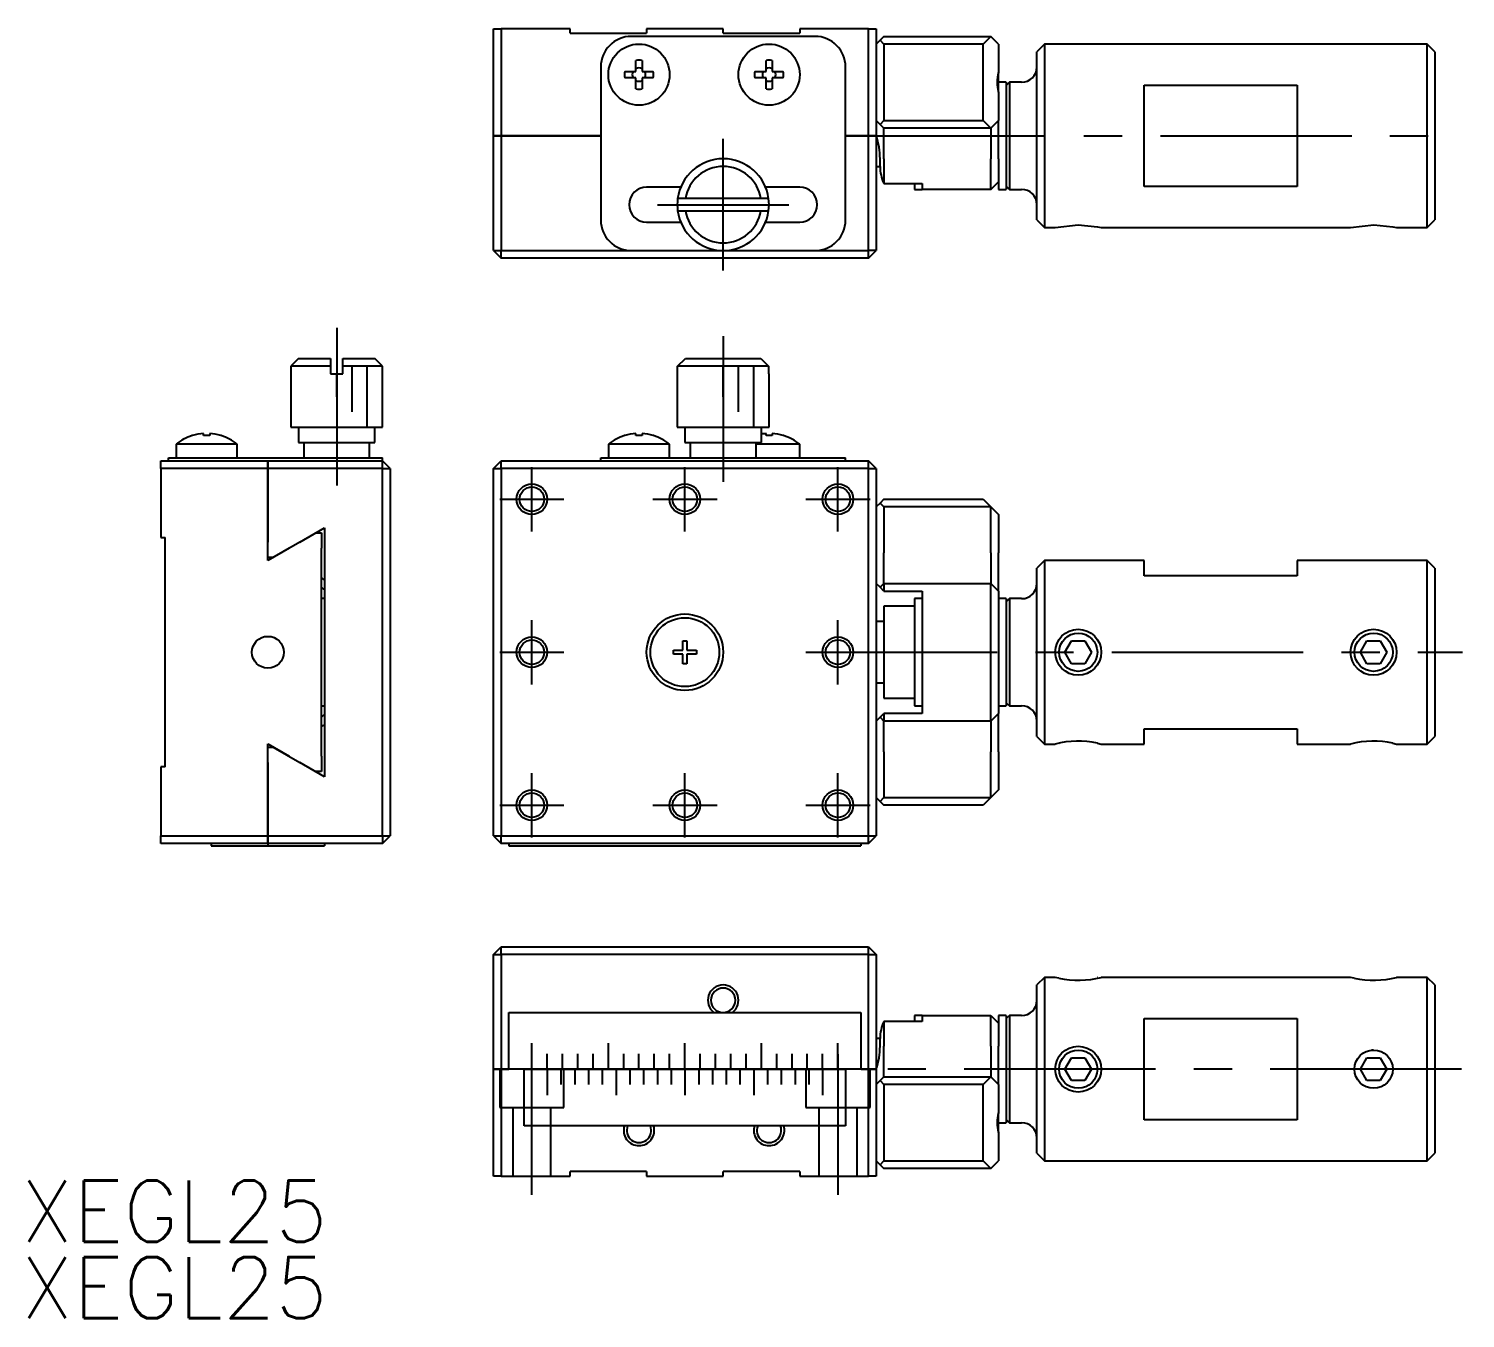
# Model space of a CAD drawing. Extents: x 19 to 201, y 13 to 98.
# Drawn here: x 18.9 to 112.7, y 13.2 to 97.5 of the extents above; entities that cross this region are included whole.
import ezdxf

# ---------------------------------------------------------------- set-up
doc = ezdxf.new("R2010")
doc.units = 0
doc.header["$LTSCALE"] = 10
doc.linetypes.add('CENTER', pattern=[2, 1.25, -0.25, 0.25, -0.25])
doc.linetypes.add('DASHED', pattern=[3.5, 2, -1.5])
doc.layers.get('0').update_dxf_attribs({"linetype": 'CONTINUOUS'})
doc.layers.add('CENTER', color=1, linetype='CENTER')
doc.styles.get("Standard").update_dxf_attribs({"font": 'txt.shx', "bigfont": '@extfont2.shx'})

msp = doc.modelspace()

# ---------------------------------------------------------------- linework, layer by layer
at = {"color": 7, "linetype": 'CONTINUOUS'}
for p, q in [((49.250013, 90.5), (49.250013, 97.5)), ((49.250013, 97.5), (49.750012, 97.5)), ((49.750012, 97.5), (49.750013, 90.5)), ((54.250012, 97.5), (49.750012, 97.5)), ((54.250012, 97.2), (54.250012, 97.5)), ((54.250012, 97.2), (59.250013, 97.2)), ((70.250013, 97), (58.250012, 97)), ((59.250013, 97.5), (59.250013, 97.2)), ((64.250012, 97.5), (59.250013, 97.5)), ((64.250012, 97.2), (64.250012, 97.5)), ((64.250012, 97.2), (69.250012, 97.2)), ((69.250012, 97.5), (69.250012, 97.2)), ((73.750013, 97.5), (69.250012, 97.5)), ((73.750012, 90.5), (73.750013, 97.5)), ((73.750013, 97.5), (74.250012, 97.5)), ((74.250012, 97.5), (74.250012, 90.5)), ((74.500013, 96.75), (74.250012, 96.5)), ((74.750013, 97), (74.500013, 96.75)), ((74.750013, 96.5), (74.500013, 96.75)), ((74.750013, 97), (81.750013, 97)), ((81.750013, 97), (81.250012, 96.5)), ((82.250012, 96.5), (81.750013, 97)), ((81.250012, 96.5), (74.750013, 96.5)), ((74.750013, 96.5), (74.750013, 91.5)), ((81.250012, 91.5), (81.250012, 96.5)), ((82.250012, 96.5), (82.250012, 94.640312)), ((85.250012, 96.5), (84.750012, 96)), ((84.750012, 85), (84.750012, 96)), ((85.250012, 96.5), (85.250012, 84.5)), ((110.250013, 96.5), (85.250012, 96.5)), ((110.250013, 90.5), (110.250013, 96.5)), ((110.750013, 96), (110.250013, 96.5)), ((110.750013, 96), (110.750013, 90.5)), ((56.250012, 95), (56.250012, 85)), ((58.550013, 94.7), (58.550013, 95.428709)), ((58.950013, 95.428709), (58.950013, 94.7)), ((67.050013, 94.7), (67.050013, 95.428709)), ((67.450013, 95.428709), (67.450013, 94.7)), ((72.250013, 85), (72.250013, 95)), ((57.821304, 94.7), (58.550013, 94.7)), ((58.550013, 94.3), (57.821304, 94.3)), ((58.550013, 93.571291), (58.550013, 94.3)), ((58.950013, 94.7), (59.678721, 94.7)), ((58.950013, 94.3), (58.950013, 93.571291)), ((59.678721, 94.3), (58.950013, 94.3)), ((66.321304, 94.7), (67.050013, 94.7)), ((67.050013, 94.3), (66.321304, 94.3)), ((67.050013, 93.571291), (67.050013, 94.3)), ((67.450013, 94.7), (68.178721, 94.7)), ((67.450013, 94.3), (67.450013, 93.571291)), ((68.178721, 94.3), (67.450013, 94.3)), ((82.250012, 94), (82.250012, 94.640312)), ((82.250012, 93.359688), (82.250012, 94)), ((82.750012, 94), (82.250012, 94)), ((82.750012, 94), (82.750012, 87)), ((82.950013, 94), (82.750012, 93.8)), ((82.950013, 94), (82.950013, 87)), ((83.750012, 94), (82.950013, 94)), ((82.250012, 93.359688), (82.250012, 91.5)), ((91.750013, 93.816625), (101.750013, 93.816625)), ((91.750013, 87.183375), (91.750013, 93.816625)), ((101.750013, 93.816625), (101.750013, 87.183375)), ((74.500013, 91.25), (74.250012, 91.5)), ((74.750013, 91.5), (74.500013, 91.25)), ((74.750013, 91), (74.500013, 91.25)), ((74.750013, 91.5), (81.250012, 91.5)), ((81.250012, 91.5), (81.750012, 91)), ((81.750012, 91), (82.250012, 91.5)), ((82.250012, 89), (82.250012, 91.5)), ((49.250012, 83), (49.250012, 90.5)), ((49.250012, 90.5), (49.750012, 90.5)), ((49.750013, 90.5), (49.250013, 90.5)), ((49.750012, 90.5), (49.750012, 83)), ((56.250012, 90.5), (49.750012, 90.5)), ((49.750013, 90.5), (56.250012, 90.5)), ((72.250013, 90.5), (73.750012, 90.5)), ((73.750012, 90.5), (72.250013, 90.5)), ((74.250012, 90.5), (73.750012, 90.5)), ((73.750012, 83), (73.750012, 90.5)), ((73.750012, 90.5), (74.250012, 90.5)), ((74.250012, 90.5), (74.250012, 83)), ((81.750012, 91), (74.750013, 91)), ((74.750013, 89), (74.750013, 91)), ((81.750012, 91), (81.750012, 89)), ((110.250013, 84.5), (110.250013, 90.5)), ((110.750013, 90.5), (110.750013, 85)), ((74.250012, 88.5), (74.500013, 88.5)), ((74.500013, 88.5), (74.500013, 89)), ((74.750012, 89), (74.750012, 88.5)), ((74.750013, 88.5), (74.750013, 87.381966)), ((81.750012, 88.5), (81.750012, 89)), ((81.750012, 87), (81.750012, 88.5)), ((82.250012, 89), (82.250012, 88.5)), ((82.250012, 88.5), (82.250012, 87.5)), ((74.750013, 87.381966), (77.250013, 87.381966)), ((76.750013, 87.381966), (76.750013, 87)), ((77.250013, 87.381966), (77.250013, 87)), ((81.750012, 87), (82.250012, 87.5)), ((82.250012, 87.5), (82.250012, 87)), ((61.479178, 87.15), (59.250013, 87.15)), ((61.78222, 86.40001), (61.276799, 86.40001)), ((66.717805, 86.40001), (61.78222, 86.40001)), ((67.223226, 86.40001), (66.717805, 86.40001)), ((69.250013, 87.15), (67.020847, 87.15)), ((76.750013, 87), (77.250013, 87)), ((81.750012, 87), (77.250013, 87)), ((82.250012, 87), (82.750012, 87)), ((82.750012, 87.2), (82.950013, 87)), ((82.950013, 87), (83.750012, 87)), ((101.750013, 87.183375), (91.750013, 87.183375)), ((61.276799, 85.60001), (61.78222, 85.60001)), ((61.78222, 85.60001), (66.717805, 85.60001)), ((66.717805, 85.60001), (67.223226, 85.60001)), ((59.250013, 84.85), (61.479186, 84.85)), ((67.020839, 84.85), (69.250013, 84.85)), ((84.750012, 85), (85.250012, 84.5)), ((85.250012, 84.5), (85.950018, 84.5)), ((85.950018, 84.5), (87.454637, 84.690519)), ((85.950018, 84.5), (85.950231, 84.5)), ((85.950231, 84.5), (85.950479, 84.5)), ((87.454637, 84.690522), (88.711781, 84.55508)), ((88.711781, 84.55508), (88.950007, 84.5)), ((88.950007, 84.5), (105.250018, 84.5)), ((105.250018, 84.5), (106.764186, 84.690506)), ((105.250018, 84.5), (105.250312, 84.5)), ((105.250312, 84.5), (105.25093, 84.5)), ((106.764186, 84.690506), (108.011462, 84.555148)), ((108.011462, 84.555148), (108.250007, 84.5)), ((108.250007, 84.5), (110.250013, 84.5)), ((110.250013, 84.5), (110.750013, 85)), ((49.250012, 83), (49.750012, 83)), ((49.250012, 83), (49.750012, 82.5)), ((49.750012, 83), (70.250013, 83)), ((49.750012, 82.5), (49.750012, 83)), ((70.250013, 83), (73.750012, 83)), ((74.250012, 83), (73.750012, 83)), ((73.750012, 82.5), (73.750012, 83)), ((73.750012, 82.5), (74.250012, 83)), ((73.750012, 82.5), (49.750012, 82.5)), ((36.49999, 75.95), (35.99999, 75.45)), ((38.59999, 75.45), (35.99999, 75.45)), ((35.99999, 75.45), (35.99999, 71.45)), ((36.49999, 75.95), (38.59999, 75.95)), ((38.59999, 75.95), (38.59999, 75.45)), ((38.59999, 75.45), (38.59999, 74.95)), ((39.39999, 75.95), (41.49999, 75.95)), ((39.39999, 75.45), (39.39999, 75.95)), ((41.99999, 75.45), (39.39999, 75.45)), ((39.39999, 74.95), (39.39999, 75.45)), ((41.99999, 75.45), (41.49999, 75.95)), ((41.99999, 71.45), (41.99999, 75.45)), ((61.276799, 75.45), (61.78222, 75.95)), ((67.223226, 75.45), (61.276799, 75.45)), ((61.276799, 74.95), (61.276799, 75.45)), ((61.78222, 75.95), (66.717805, 75.95)), ((66.717805, 75.95), (67.223226, 75.45)), ((67.223226, 75.45), (67.223226, 74.95)), ((38.59999, 74.95), (39.39999, 74.95)), ((61.250013, 74.95), (61.276799, 74.95)), ((61.250013, 74.95), (61.250013, 71.45)), ((67.223226, 74.95), (67.250013, 74.95)), ((67.250012, 71.45), (67.250012, 74.95)), ((35.99999, 71.45), (41.99999, 71.45)), ((36.49999, 71.45), (36.49999, 70.45)), ((41.49999, 70.45), (41.49999, 71.45)), ((61.250013, 71.45), (67.250012, 71.45)), ((61.750012, 71.45), (61.750012, 70.45)), ((66.750012, 70.45), (66.750012, 71.45)), ((29.571291, 70.905732), (29.55, 70.905732)), ((30.3, 70.905732), (30.3, 71.037475)), ((30.7, 70.905732), (30.3, 70.905732)), ((30.7, 71.037475), (30.7, 70.905732)), ((31.45, 70.905732), (31.428709, 70.905732)), ((36.49999, 70.45), (41.49999, 70.45)), ((36.84999, 70.45), (36.84999, 69.45)), ((41.14999, 69.45), (41.14999, 70.45)), ((57.821304, 70.905732), (57.800013, 70.905732)), ((58.550013, 70.905732), (58.550013, 71.037475)), ((58.950013, 70.905732), (58.550013, 70.905732)), ((58.950013, 71.037475), (58.950013, 70.905732)), ((59.700013, 70.905732), (59.678721, 70.905732)), ((61.750012, 70.45), (66.750012, 70.45)), ((62.100013, 70.45), (62.100013, 69.45)), ((66.400012, 69.45), (66.400012, 70.45)), ((67.050013, 70.905732), (67.050013, 71.037475)), ((67.450013, 70.905732), (67.050013, 70.905732)), ((67.450013, 71.037475), (67.450013, 70.905732)), ((68.200013, 70.905732), (68.178721, 70.905732)), ((32.5, 70.347999), (28.5, 70.347999)), ((28.5, 70.347999), (28.5, 69.45)), ((32.5, 69.45), (32.5, 70.347999)), ((56.750012, 70.347999), (56.750012, 69.45)), ((60.750013, 70.347999), (56.750013, 70.347999)), ((60.750013, 69.45), (60.750013, 70.347999)), ((69.250013, 70.347999), (66.400013, 70.347999)), ((69.250013, 69.45), (69.250013, 70.347999)), ((27.5, 69.25), (34.5, 69.25)), ((27.5, 68.75), (27.5, 69.25)), ((27.5, 68.75), (27.5, 64.25)), ((34.5, 68.75), (27.5, 68.75)), ((28, 69.25), (28, 69.45)), ((28, 69.45), (30, 69.45)), ((30, 69.45), (40, 69.45)), ((34.5, 69.25), (34.5, 68.75)), ((34.5, 69.25), (42, 69.25)), ((34.5, 68.75), (34.5, 69.25)), ((34.5, 63.95), (34.5, 68.75)), ((34.5, 68.75), (34.5, 63.95)), ((42, 68.75), (34.5, 68.75)), ((40, 69.45), (42, 69.45)), ((42, 69.25), (42, 69.45)), ((42, 68.75), (42, 69.25)), ((42.5, 68.75), (42, 69.25)), ((42, 44.75), (42, 68.75)), ((42, 68.75), (42.5, 68.75)), ((42.5, 68.75), (42.5, 44.75)), ((49.250012, 68.75), (49.750012, 69.25)), ((49.250012, 44.75), (49.250012, 68.75)), ((49.250012, 68.75), (49.750012, 68.75)), ((49.750012, 68.75), (49.750012, 69.25)), ((49.750012, 69.25), (58.250012, 69.25)), ((49.750012, 68.75), (49.750012, 44.75)), ((73.750012, 68.75), (49.750012, 68.75)), ((56.250012, 69.25), (56.250012, 69.45)), ((56.250012, 69.45), (58.250012, 69.45)), ((58.250012, 69.45), (70.250013, 69.45)), ((58.250012, 69.25), (70.250013, 69.25)), ((58.250012, 69.25), (70.250013, 69.25)), ((70.250013, 69.45), (72.250013, 69.45)), ((70.250013, 69.25), (73.750012, 69.25)), ((72.250013, 69.25), (72.250013, 69.45)), ((73.750012, 68.75), (73.750012, 69.25)), ((74.250012, 68.75), (73.750012, 69.25)), ((73.750012, 44.75), (73.750012, 68.75)), ((73.750012, 68.75), (74.250012, 68.75)), ((74.250012, 68.75), (74.250012, 44.75)), ((74.750013, 66.75), (74.500013, 66.5)), ((74.750013, 66.75), (81.250012, 66.75)), ((81.250012, 66.75), (81.750012, 66.25)), ((74.500013, 66.5), (74.250012, 66.25)), ((74.750013, 66.25), (74.500013, 66.5)), ((81.750012, 66.25), (74.750013, 66.25)), ((74.750013, 66.25), (74.750013, 63.25)), ((81.750012, 63.25), (81.750012, 66.25)), ((81.750012, 66.25), (82.250012, 65.75)), ((82.250012, 65.75), (82.250012, 63.25)), ((36.582051, 63.95), (38.2, 64.884123)), ((38.2, 64.884123), (38.2, 48.615877)), ((27.5, 64.25), (27.8, 64.25)), ((27.8, 49.25), (27.8, 64.25)), ((34.5, 62.748667), (34.5, 63.95)), ((36.582051, 63.95), (34.85, 62.95)), ((37.621281, 64.55), (38, 64.55)), ((38, 64.55), (38, 63.55)), ((35.887949, 63.55), (34.5, 62.748667)), ((34.848719, 62.95), (34.5, 62.95)), ((38, 49.95), (38, 63.55)), ((74.750013, 61.25), (74.750013, 63.25)), ((81.750012, 63.25), (81.750012, 61.25)), ((82.250012, 60.75), (82.250012, 63.25)), ((85.250012, 62.75), (84.750012, 62.25)), ((84.750012, 51.25), (84.750012, 62.25)), ((85.250012, 62.75), (85.250012, 50.75)), ((91.750013, 62.75), (85.250012, 62.75)), ((91.750013, 61.75), (91.750013, 62.75)), ((101.750013, 62.75), (101.750013, 61.75)), ((110.250013, 62.75), (101.750013, 62.75)), ((110.250013, 50.75), (110.250013, 62.75)), ((110.750013, 62.25), (110.250013, 62.75)), ((110.750013, 62.25), (110.750013, 51.25)), ((74.500012, 61), (74.250012, 61.25)), ((74.750013, 61.25), (74.500013, 61)), ((74.750013, 61.25), (74.750013, 60.75)), ((74.750013, 61.25), (81.750012, 61.25)), ((81.750012, 59.75), (81.750012, 61.25)), ((81.750012, 61.25), (82.250012, 60.75)), ((101.750013, 61.75), (91.750013, 61.75)), ((38.2, 60.25), (38, 60.25)), ((74.750013, 60.75), (74.500013, 61)), ((74.750013, 60.75), (77.250013, 60.75)), ((76.750013, 60.25), (76.750013, 53.25)), ((77.250013, 60.25), (76.750013, 60.25)), ((77.250013, 60.75), (77.250013, 59.75)), ((82.250012, 60.75), (82.250012, 59.75)), ((82.750012, 60.25), (82.250012, 60.25)), ((82.750012, 60.25), (82.750012, 53.25)), ((82.950013, 60.25), (82.750012, 60.05)), ((82.950013, 60.25), (82.950013, 53.25)), ((83.750012, 60.25), (82.950013, 60.25)), ((74.750013, 59.75), (74.750013, 53.75)), ((76.750013, 59.75), (74.750013, 59.75)), ((77.250013, 59.75), (77.250013, 56.75)), ((81.750012, 53.75), (81.750012, 59.75)), ((82.250012, 59.75), (82.250012, 58.552776)), ((74.750013, 58.75), (74.250012, 58.75)), ((82.250012, 58.552776), (82.250012, 54.947224)), ((61.625012, 57.5), (61.875012, 57.5)), ((61.625012, 56.875), (61.625012, 57.5)), ((61.875012, 57.5), (61.875012, 56.875)), ((86.583987, 56.75), (87.017, 57.5)), ((87.017, 57.5), (87.883025, 57.5)), ((87.883025, 57.5), (88.316038, 56.75)), ((105.883987, 56.75), (106.317, 57.5)), ((106.317, 57.5), (107.183025, 57.5)), ((107.183025, 57.5), (107.616038, 56.75)), ((61.000012, 56.625), (61.000012, 56.875)), ((61.000012, 56.875), (61.625012, 56.875)), ((61.625012, 56.625), (61.000012, 56.625)), ((61.625012, 56), (61.625012, 56.625)), ((61.875012, 56.875), (62.500012, 56.875)), ((62.500012, 56.625), (61.875012, 56.625)), ((61.875012, 56.625), (61.875012, 56)), ((62.500012, 56.875), (62.500012, 56.625)), ((77.250013, 56.75), (77.250013, 53.75)), ((87.017, 56), (86.583987, 56.75)), ((88.316038, 56.75), (87.883025, 56)), ((106.317, 56), (105.883987, 56.75)), ((107.616038, 56.75), (107.183025, 56)), ((61.875012, 56), (61.625012, 56)), ((87.883025, 56), (87.017, 56)), ((107.183025, 56), (106.317, 56)), ((74.250012, 54.75), (74.750013, 54.75)), ((82.250012, 54.947224), (82.250012, 53.75)), ((74.750013, 53.75), (76.750013, 53.75)), ((77.250013, 53.75), (77.250013, 52.75)), ((81.750012, 52.25), (81.750012, 53.75)), ((82.250012, 53.75), (82.250012, 52.75)), ((38, 53.25), (38.2, 53.25)), ((74.500013, 52.5), (74.750013, 52.75)), ((74.750013, 52.75), (74.750013, 52.25)), ((77.250013, 52.75), (74.750013, 52.75)), ((76.750013, 53.25), (77.250013, 53.25)), ((81.750012, 52.25), (82.250012, 52.75)), ((82.250012, 53.25), (82.750012, 53.25)), ((82.250012, 50.25), (82.250012, 52.75)), ((82.750012, 53.45), (82.950013, 53.25)), ((82.950013, 53.25), (83.750012, 53.25)), ((74.250012, 52.25), (74.500012, 52.5)), ((74.500013, 52.5), (74.750013, 52.25)), ((81.750012, 52.25), (74.750013, 52.25)), ((74.750013, 50.25), (74.750013, 52.25)), ((81.750012, 52.25), (81.750012, 50.25)), ((91.750013, 50.75), (91.750013, 51.75)), ((91.750013, 51.75), (101.750013, 51.75)), ((101.750013, 51.75), (101.750013, 50.75)), ((34.5, 49.55), (34.5, 50.751333)), ((34.5, 50.751333), (35.887949, 49.95)), ((84.750012, 51.25), (85.250012, 50.75)), ((85.250012, 50.75), (85.950018, 50.75)), ((85.950018, 50.75), (85.950231, 50.75)), ((85.950231, 50.75), (85.950479, 50.75)), ((86.200013, 50.75), (86.201292, 50.750266)), ((88.711399, 50.805161), (88.950007, 50.75)), ((88.950007, 50.75), (91.750013, 50.75)), ((101.750013, 50.75), (105.250018, 50.75)), ((105.250018, 50.75), (105.250312, 50.75)), ((105.250312, 50.75), (105.25093, 50.75)), ((108.011101, 50.805224), (108.250007, 50.75)), ((108.250007, 50.75), (110.250013, 50.75)), ((110.250013, 50.75), (110.750013, 51.25)), ((34.5, 50.55), (34.848719, 50.55)), ((34.85, 50.55), (36.582051, 49.55)), ((38, 49.95), (38, 48.95)), ((74.750013, 50.25), (74.750013, 47.25)), ((81.750013, 47.25), (81.750012, 50.25)), ((82.250012, 50.25), (82.250012, 47.75)), ((27.5, 49.25), (27.5, 44.75)), ((27.8, 49.25), (27.5, 49.25)), ((34.5, 44.75), (34.5, 49.55)), ((34.5, 49.55), (34.5, 44.75)), ((38.2, 48.615877), (36.582051, 49.55)), ((38, 48.95), (37.621281, 48.95)), ((74.250012, 47.25), (74.500013, 47)), ((74.500013, 47), (74.750013, 47.25)), ((74.500013, 47), (74.750013, 46.75)), ((74.750013, 47.25), (81.750013, 47.25)), ((81.750013, 47.25), (81.250012, 46.75)), ((82.250012, 47.75), (81.750013, 47.25)), ((81.250012, 46.75), (74.750013, 46.75)), ((27.5, 44.75), (34.5, 44.75)), ((27.5, 44.25), (27.5, 44.75)), ((34.5, 44.25), (27.5, 44.25)), ((30.8, 44.25), (30.8, 44.1)), ((34.5, 44.75), (34.5, 44.25)), ((34.5, 44.75), (42, 44.75)), ((34.5, 44.25), (34.5, 44.75)), ((34.5, 44.25), (34.5, 44.1)), ((42, 44.25), (34.5, 44.25)), ((38.2, 44.25), (38.2, 44.1)), ((42, 44.75), (42, 44.25)), ((42, 44.75), (42.5, 44.75)), ((42, 44.25), (42.5, 44.75)), ((49.250012, 44.75), (49.750012, 44.75)), ((49.250012, 44.75), (49.750012, 44.25)), ((49.750012, 44.75), (73.750012, 44.75)), ((49.750012, 44.25), (49.750012, 44.75)), ((73.750012, 44.25), (49.750012, 44.25)), ((50.250012, 44.25), (50.250012, 44.1)), ((73.250012, 44.25), (73.250012, 44.1)), ((73.750012, 44.75), (74.250012, 44.75)), ((73.750012, 44.25), (73.750012, 44.75)), ((73.750012, 44.25), (74.250012, 44.75)), ((30.8, 44.1), (34.5, 44.1)), ((34.5, 44.1), (38.2, 44.1)), ((50.250012, 44.1), (73.250012, 44.1)), ((49.250012, 37), (49.750012, 37.5)), ((49.250012, 29.5), (49.250012, 37)), ((49.250012, 37), (49.750012, 37)), ((49.750012, 37), (49.750012, 37.5)), ((49.750012, 37.5), (73.750012, 37.5)), ((49.750012, 37), (49.750012, 29.5)), ((73.750012, 37), (49.750012, 37)), ((73.750012, 37.5), (74.250012, 37)), ((73.750012, 37), (73.750012, 37.5)), ((73.750012, 29.5), (73.750012, 37)), ((73.750012, 37), (74.250012, 37)), ((74.250012, 37), (74.250012, 29.5)), ((85.250012, 35.5), (84.750012, 35)), ((84.750012, 29.5), (84.750012, 35)), ((85.250012, 35.5), (85.250012, 29.5)), ((85.950231, 35.5), (85.250012, 35.5)), ((86.180692, 35.446528), (85.950018, 35.5)), ((85.950479, 35.5), (85.950231, 35.5)), ((88.700013, 35.5), (88.69567, 35.499097)), ((105.250312, 35.5), (88.950007, 35.5)), ((105.488216, 35.444926), (105.250018, 35.5)), ((105.25093, 35.5), (105.250312, 35.5)), ((110.250013, 35.5), (108.250007, 35.5)), ((110.250013, 23.5), (110.250013, 35.5)), ((110.750013, 35), (110.250013, 35.5)), ((110.750013, 35), (110.750013, 24)), ((50.250012, 29.5), (50.250012, 33.2)), ((50.250012, 33.2), (73.250012, 33.2)), ((73.250012, 33.2), (73.250012, 29.5)), ((76.750013, 33), (76.750013, 32.618034)), ((77.250013, 33), (76.750013, 33)), ((77.250013, 33), (77.250013, 32.618034)), ((77.250013, 33), (81.750012, 33)), ((81.750012, 31.5), (81.750012, 33)), ((81.750012, 33), (82.250012, 32.5)), ((82.250012, 33), (82.250012, 32.5)), ((82.750012, 33), (82.250012, 33)), ((82.750012, 33), (82.750012, 26)), ((82.950013, 33), (82.750012, 32.8)), ((82.950013, 33), (82.950013, 29.5)), ((83.750012, 33), (82.950013, 33)), ((74.750013, 32.618034), (74.750013, 31.5)), ((77.250013, 32.618034), (74.750013, 32.618034)), ((82.250012, 32.5), (82.250012, 31.5)), ((91.750013, 32.816625), (101.750013, 32.816625)), ((91.750013, 26.183375), (91.750013, 32.816625)), ((101.750013, 32.816625), (101.750013, 26.183375)), ((74.450002, 31.5), (74.250012, 31.5)), ((74.500013, 31.5), (74.450002, 31.5)), ((74.500013, 31), (74.500013, 31.5)), ((74.750013, 31.5), (74.750013, 31)), ((74.750013, 29), (74.750013, 31)), ((81.750012, 31), (81.750012, 31.5)), ((81.750012, 31), (81.750012, 29)), ((82.250012, 31.5), (82.250012, 31)), ((82.250012, 28.5), (82.250012, 31)), ((86.583987, 29.5), (87.017, 30.25)), ((87.017, 30.25), (87.883025, 30.25)), ((87.883025, 30.25), (88.316038, 29.5)), ((105.883987, 29.5), (106.317, 30.25)), ((106.317, 30.25), (107.183025, 30.25)), ((107.183025, 30.25), (107.616038, 29.5)), ((49.250013, 22.5), (49.250012, 29.5)), ((49.250012, 29.5), (49.750013, 29.5)), ((49.750012, 29.5), (49.250012, 29.5)), ((49.750013, 29.5), (49.750012, 22.5)), ((49.750012, 29.5), (50.240012, 29.5)), ((50.240012, 29.5), (49.750013, 29.5)), ((51.240012, 29.5), (50.250012, 29.5)), ((51.250013, 29.5), (51.240012, 29.5)), ((51.250012, 25.8), (51.250012, 29.5)), ((51.250013, 29.5), (51.740012, 29.5)), ((51.740012, 29.5), (51.250013, 29.5)), ((51.740012, 29.5), (51.750013, 29.5)), ((51.750012, 29.5), (51.740012, 29.5)), ((51.760013, 29.5), (51.750012, 29.5)), ((51.750013, 29.5), (51.760013, 29.5)), ((51.760013, 29.5), (52.740013, 29.5)), ((52.740013, 29.5), (51.760013, 29.5)), ((52.740013, 29.5), (52.750013, 29.5)), ((52.750012, 29.5), (52.740013, 29.5)), ((52.760013, 29.5), (52.750012, 29.5)), ((52.750013, 29.5), (52.760013, 29.5)), ((52.760013, 29.5), (53.640013, 29.5)), ((53.640013, 29.5), (52.760013, 29.5)), ((53.650013, 29.5), (53.640013, 29.5)), ((53.640013, 29.5), (53.650013, 29.5)), ((53.650013, 29.5), (53.660013, 29.5)), ((53.660013, 29.5), (53.650013, 29.5)), ((53.660013, 29.5), (53.740013, 29.5)), ((53.740012, 29.5), (53.660013, 29.5)), ((53.750012, 29.5), (53.740012, 29.5)), ((53.740013, 29.5), (53.750012, 29.5)), ((53.750012, 29.5), (53.760013, 29.5)), ((53.760012, 29.5), (53.750012, 29.5)), ((54.540013, 29.5), (53.760012, 29.5)), ((53.760013, 29.5), (54.540013, 29.5)), ((54.550013, 29.5), (54.540013, 29.5)), ((54.540013, 29.5), (54.550013, 29.5)), ((54.550013, 29.5), (54.560013, 29.5)), ((54.560013, 29.5), (54.550013, 29.5)), ((54.560013, 29.5), (54.740013, 29.5)), ((54.740012, 29.5), (54.560013, 29.5)), ((54.750012, 29.5), (54.740012, 29.5)), ((54.740013, 29.5), (54.750013, 29.5)), ((54.760012, 29.5), (54.750012, 29.5)), ((54.750013, 29.5), (54.760012, 29.5)), ((54.760012, 29.5), (55.440013, 29.5)), ((55.440013, 29.5), (54.760012, 29.5)), ((55.450013, 29.5), (55.440013, 29.5)), ((55.440013, 29.5), (55.450013, 29.5)), ((55.450013, 29.5), (55.460013, 29.5)), ((55.460013, 29.5), (55.450013, 29.5)), ((55.460013, 29.5), (55.740012, 29.5)), ((55.740012, 29.5), (55.460013, 29.5)), ((55.740012, 29.5), (55.750013, 29.5)), ((55.750013, 29.5), (55.740012, 29.5)), ((55.750013, 29.5), (55.760013, 29.5)), ((55.760012, 29.5), (55.750013, 29.5)), ((56.340013, 29.5), (55.760012, 29.5)), ((55.760013, 29.5), (56.340013, 29.5)), ((56.350013, 29.5), (56.340013, 29.5)), ((56.340013, 29.5), (56.350013, 29.5)), ((56.350013, 29.5), (56.360013, 29.5)), ((56.360013, 29.5), (56.350013, 29.5)), ((56.360013, 29.5), (56.740013, 29.5)), ((56.740012, 29.5), (56.360013, 29.5)), ((56.750013, 29.5), (56.740012, 29.5)), ((56.740013, 29.5), (56.750013, 29.5)), ((56.750013, 29.5), (56.760013, 29.5)), ((56.760012, 29.5), (56.750013, 29.5)), ((57.240013, 29.5), (56.760012, 29.5)), ((56.760013, 29.5), (57.240013, 29.5)), ((57.250013, 29.5), (57.240013, 29.5)), ((57.240013, 29.5), (57.250013, 29.5)), ((57.250013, 29.5), (57.260013, 29.5)), ((57.260013, 29.5), (57.250013, 29.5)), ((57.260013, 29.5), (57.740012, 29.5)), ((57.740012, 29.5), (57.260013, 29.5)), ((57.740012, 29.5), (57.750013, 29.5)), ((57.750013, 29.5), (57.740012, 29.5)), ((57.750013, 29.5), (57.760013, 29.5)), ((57.760013, 29.5), (57.750013, 29.5)), ((57.760013, 29.5), (58.140013, 29.5)), ((58.140013, 29.5), (57.760013, 29.5)), ((58.150013, 29.5), (58.140013, 29.5)), ((58.140013, 29.5), (58.150013, 29.5)), ((58.150013, 29.5), (58.160013, 29.5)), ((58.160013, 29.5), (58.150013, 29.5)), ((58.160013, 29.5), (58.740012, 29.5)), ((58.740012, 29.5), (58.160013, 29.5)), ((58.740012, 29.5), (58.750012, 29.5)), ((58.750012, 29.5), (58.740012, 29.5)), ((58.750012, 29.5), (58.760013, 29.5)), ((58.760013, 29.5), (58.750012, 29.5)), ((58.760013, 29.5), (59.040013, 29.5)), ((59.040013, 29.5), (58.760013, 29.5)), ((59.050013, 29.5), (59.040013, 29.5)), ((59.040013, 29.5), (59.050013, 29.5)), ((59.050013, 29.5), (59.060012, 29.5)), ((59.060012, 29.5), (59.050013, 29.5)), ((59.060012, 29.5), (59.740012, 29.5)), ((59.740012, 29.5), (59.060012, 29.5)), ((59.740012, 29.5), (59.750012, 29.5)), ((59.750012, 29.5), (59.740012, 29.5)), ((59.750012, 29.5), (59.760013, 29.5)), ((59.760013, 29.5), (59.750012, 29.5)), ((59.760013, 29.5), (59.940013, 29.5)), ((59.940013, 29.5), (59.760013, 29.5)), ((59.950013, 29.5), (59.940013, 29.5)), ((59.940013, 29.5), (59.950013, 29.5)), ((59.950013, 29.5), (59.960012, 29.5)), ((59.960012, 29.5), (59.950013, 29.5)), ((59.960012, 29.5), (60.740013, 29.5)), ((60.740013, 29.5), (59.960012, 29.5)), ((60.740013, 29.5), (60.750012, 29.5)), ((60.750012, 29.5), (60.740013, 29.5)), ((60.750012, 29.5), (60.760013, 29.5)), ((60.760013, 29.5), (60.750012, 29.5)), ((60.840013, 29.5), (60.760013, 29.5)), ((60.760013, 29.5), (60.840013, 29.5)), ((60.850012, 29.5), (60.840013, 29.5)), ((60.840013, 29.5), (60.850012, 29.5)), ((60.850012, 29.5), (60.860012, 29.5)), ((60.860012, 29.5), (60.850012, 29.5)), ((60.860012, 29.5), (61.740012, 29.5)), ((61.740012, 29.5), (60.860012, 29.5)), ((61.750012, 29.5), (61.740012, 29.5)), ((61.740012, 29.5), (61.750012, 29.5)), ((61.750012, 29.5), (61.760013, 29.5)), ((61.760013, 29.5), (61.750012, 29.5)), ((61.760013, 29.5), (62.640012, 29.5)), ((62.640012, 29.5), (61.760013, 29.5)), ((62.650013, 29.5), (62.640012, 29.5)), ((62.640012, 29.5), (62.650013, 29.5)), ((62.650013, 29.5), (62.660013, 29.5)), ((62.660013, 29.5), (62.650013, 29.5)), ((62.660013, 29.5), (62.740012, 29.5)), ((62.740012, 29.5), (62.660013, 29.5)), ((62.740012, 29.5), (62.750012, 29.5)), ((62.750012, 29.5), (62.740012, 29.5)), ((62.750012, 29.5), (62.760013, 29.5)), ((62.760013, 29.5), (62.750012, 29.5)), ((62.760013, 29.5), (63.540012, 29.5)), ((63.540012, 29.5), (62.760013, 29.5)), ((63.550013, 29.5), (63.540012, 29.5)), ((63.540012, 29.5), (63.550013, 29.5)), ((63.550013, 29.5), (63.560012, 29.5)), ((63.560012, 29.5), (63.550013, 29.5)), ((63.560012, 29.5), (63.740012, 29.5)), ((63.740012, 29.5), (63.560012, 29.5)), ((63.740012, 29.5), (63.750012, 29.5)), ((63.750012, 29.5), (63.740012, 29.5)), ((63.750012, 29.5), (63.760013, 29.5)), ((63.760013, 29.5), (63.750012, 29.5)), ((63.760013, 29.5), (64.440012, 29.5)), ((64.440012, 29.5), (63.760013, 29.5)), ((64.450013, 29.5), (64.440012, 29.5)), ((64.440012, 29.5), (64.450013, 29.5)), ((64.450013, 29.5), (64.460012, 29.5)), ((64.460012, 29.5), (64.450013, 29.5)), ((64.460012, 29.5), (64.740013, 29.5)), ((64.740013, 29.5), (64.460012, 29.5)), ((64.740013, 29.5), (64.750012, 29.5)), ((64.750012, 29.5), (64.740013, 29.5)), ((64.750012, 29.5), (64.760013, 29.5)), ((64.760013, 29.5), (64.750012, 29.5)), ((64.760013, 29.5), (65.340013, 29.5)), ((65.340013, 29.5), (64.760013, 29.5)), ((65.350013, 29.5), (65.340013, 29.5)), ((65.340013, 29.5), (65.350013, 29.5)), ((65.350013, 29.5), (65.360012, 29.5)), ((65.360012, 29.5), (65.350013, 29.5)), ((65.360012, 29.5), (65.740013, 29.5)), ((65.740013, 29.5), (65.360012, 29.5)), ((65.740013, 29.5), (65.750012, 29.5)), ((65.750012, 29.5), (65.740013, 29.5)), ((65.750012, 29.5), (65.760012, 29.5)), ((65.760012, 29.5), (65.750012, 29.5)), ((65.760012, 29.5), (66.240013, 29.5)), ((66.240013, 29.5), (65.760012, 29.5)), ((66.250012, 29.5), (66.240013, 29.5)), ((66.240013, 29.5), (66.250012, 29.5)), ((66.250012, 29.5), (66.260012, 29.5)), ((66.260012, 29.5), (66.250012, 29.5)), ((66.260012, 29.5), (66.740013, 29.5)), ((66.740013, 29.5), (66.260012, 29.5)), ((66.740013, 29.5), (66.750012, 29.5)), ((66.750012, 29.5), (66.740013, 29.5)), ((66.750012, 29.5), (66.760012, 29.5)), ((66.760012, 29.5), (66.750012, 29.5)), ((66.760012, 29.5), (67.140012, 29.5)), ((67.140012, 29.5), (66.760012, 29.5)), ((67.150012, 29.5), (67.140012, 29.5)), ((67.140012, 29.5), (67.150012, 29.5)), ((67.150012, 29.5), (67.160012, 29.5)), ((67.160012, 29.5), (67.150012, 29.5)), ((67.160012, 29.5), (67.740013, 29.5)), ((67.740013, 29.5), (67.160012, 29.5)), ((67.740013, 29.5), (67.750012, 29.5)), ((67.750012, 29.5), (67.740013, 29.5)), ((67.750012, 29.5), (67.760012, 29.5)), ((67.760012, 29.5), (67.750012, 29.5)), ((67.760012, 29.5), (68.040013, 29.5)), ((68.040013, 29.5), (67.760012, 29.5)), ((68.050012, 29.5), (68.040013, 29.5)), ((68.040013, 29.5), (68.050012, 29.5)), ((68.050012, 29.5), (68.060012, 29.5)), ((68.060012, 29.5), (68.050012, 29.5)), ((68.060012, 29.5), (68.740013, 29.5)), ((68.740013, 29.5), (68.060012, 29.5)), ((68.740013, 29.5), (68.750012, 29.5)), ((68.750012, 29.5), (68.740013, 29.5)), ((68.750012, 29.5), (68.760013, 29.5)), ((68.760013, 29.5), (68.750012, 29.5)), ((68.760013, 29.5), (68.940012, 29.5)), ((68.940012, 29.5), (68.760013, 29.5)), ((68.950012, 29.5), (68.940012, 29.5)), ((68.940012, 29.5), (68.950012, 29.5)), ((68.950012, 29.5), (68.960012, 29.5)), ((68.960013, 29.5), (68.950012, 29.5)), ((68.960012, 29.5), (69.740013, 29.5)), ((69.740013, 29.5), (68.960013, 29.5)), ((69.740013, 29.5), (69.750012, 29.5)), ((69.750012, 29.5), (69.740013, 29.5)), ((69.750012, 29.5), (69.760013, 29.5)), ((69.760013, 29.5), (69.750012, 29.5)), ((69.840012, 29.5), (69.760013, 29.5)), ((69.760013, 29.5), (69.840012, 29.5)), ((69.850012, 29.5), (69.840012, 29.5)), ((69.840012, 29.5), (69.850012, 29.5)), ((69.850012, 29.5), (69.860012, 29.5)), ((69.860012, 29.5), (69.850012, 29.5)), ((69.860012, 29.5), (70.740013, 29.5)), ((70.740013, 29.5), (69.860012, 29.5)), ((70.750012, 29.5), (70.740013, 29.5)), ((70.740013, 29.5), (70.750012, 29.5)), ((70.750012, 29.5), (70.760013, 29.5)), ((70.760013, 29.5), (70.750012, 29.5)), ((70.760013, 29.5), (71.740012, 29.5)), ((71.740013, 29.5), (70.760013, 29.5)), ((71.740012, 29.5), (71.750012, 29.5)), ((71.750012, 29.5), (71.740013, 29.5)), ((71.750012, 29.5), (71.760013, 29.5)), ((71.760013, 29.5), (71.750012, 29.5)), ((71.760013, 29.5), (72.250012, 29.5)), ((72.250012, 29.5), (71.760013, 29.5)), ((72.250012, 29.5), (72.250012, 25.8)), ((72.260013, 29.5), (72.250012, 29.5)), ((73.250012, 29.5), (72.260013, 29.5)), ((73.750012, 29.5), (73.260013, 29.5)), ((73.260013, 29.5), (73.750012, 29.5)), ((73.750013, 22.5), (73.750012, 29.5)), ((73.750012, 29.5), (74.250012, 29.5)), ((74.250012, 29.5), (73.750012, 29.5)), ((74.250012, 29.5), (74.250012, 22.5)), ((82.950013, 29.5), (82.950013, 26)), ((84.750012, 24), (84.750012, 29.5)), ((85.250012, 29.5), (85.250012, 23.5)), ((87.017, 28.75), (86.583987, 29.5)), ((88.316038, 29.5), (87.883025, 28.75)), ((106.317, 28.75), (105.883987, 29.5)), ((107.616038, 29.5), (107.183025, 28.75)), ((74.250012, 28.5), (74.500013, 28.75)), ((74.500013, 28.75), (74.750013, 29)), ((74.500013, 28.75), (74.750013, 28.5)), ((74.750013, 29), (81.750013, 29)), ((81.250012, 28.5), (74.750013, 28.5)), ((74.750013, 28.5), (74.750013, 23.5)), ((81.750013, 29), (81.250012, 28.5)), ((81.250012, 23.5), (81.250012, 28.5)), ((82.250012, 28.5), (81.750013, 29)), ((82.250012, 28.5), (82.250012, 26.640312)), ((87.883025, 28.75), (87.017, 28.75)), ((107.183025, 28.75), (106.317, 28.75)), ((82.250012, 25.359688), (82.250012, 26.640312)), ((72.250012, 25.8), (51.250013, 25.8)), ((82.250012, 26), (82.750012, 26)), ((82.250012, 25.359688), (82.250012, 23.5)), ((82.750012, 26.2), (82.950013, 26)), ((82.950013, 26), (83.750012, 26)), ((101.750013, 26.183375), (91.750013, 26.183375)), ((74.250012, 23.5), (74.500013, 23.25)), ((74.500013, 23.25), (74.750013, 23.5)), ((74.750013, 23.5), (81.250012, 23.5)), ((81.250012, 23.5), (81.750012, 23)), ((81.750012, 23), (82.250012, 23.5)), ((84.750012, 24), (85.250012, 23.5)), ((85.250012, 23.5), (110.250013, 23.5)), ((110.250013, 23.5), (110.750013, 24)), ((59.250013, 22.8), (54.250012, 22.8)), ((54.250012, 22.5), (54.250012, 22.8)), ((59.250013, 22.8), (59.250013, 22.5)), ((69.250012, 22.8), (64.250012, 22.8)), ((64.250012, 22.5), (64.250012, 22.8)), ((69.250012, 22.8), (69.250012, 22.5)), ((74.500013, 23.25), (74.750013, 23)), ((81.750012, 23), (74.750013, 23)), ((49.750012, 22.5), (49.250013, 22.5)), ((49.750012, 22.5), (54.250012, 22.5)), ((59.250013, 22.5), (64.250012, 22.5)), ((69.250012, 22.5), (73.750013, 22.5)), ((74.250012, 22.5), (73.750013, 22.5))]:
    msp.add_line(p, q, dxfattribs=at)
at = {"color": 3, "linetype": 'CONTINUOUS'}
for p, q in [((39.99999, 72.45), (39.99999, 75.45)), ((40.99999, 71.45), (40.99999, 75.45)), ((64.250012, 73.45), (64.250012, 75.45)), ((65.250012, 72.45), (65.250012, 75.45)), ((66.250012, 71.45), (66.250012, 75.45)), ((38.99999, 73.45), (38.99999, 74.95)), ((51.750012, 30.5), (51.750012, 31.2)), ((56.750013, 30.5), (56.750013, 31.2)), ((61.750012, 30.5), (61.750012, 31.2)), ((66.750012, 30.5), (66.750012, 31.2)), ((71.750012, 30.5), (71.750012, 31.2)), ((51.750012, 29.5), (51.750012, 30.5)), ((52.750012, 29.5), (52.750012, 30.5)), ((53.750012, 29.5), (53.750012, 30.5)), ((54.750012, 29.5), (54.750012, 30.5)), ((55.750013, 29.5), (55.750013, 30.5)), ((56.750013, 29.5), (56.750013, 30.5)), ((57.750013, 29.5), (57.750013, 30.5)), ((58.750012, 29.5), (58.750012, 30.5)), ((59.750012, 29.5), (59.750012, 30.5)), ((60.750012, 29.5), (60.750012, 30.5)), ((61.750012, 29.5), (61.750012, 30.5)), ((62.750012, 29.5), (62.750012, 30.5)), ((63.750012, 29.5), (63.750012, 30.5)), ((64.750012, 29.5), (64.750012, 30.5)), ((65.750012, 29.5), (65.750012, 30.5)), ((66.750012, 29.5), (66.750012, 30.5)), ((67.750012, 29.5), (67.750012, 30.5)), ((68.750012, 29.5), (68.750012, 30.5)), ((69.750012, 29.5), (69.750012, 30.5)), ((70.750012, 29.5), (70.750012, 30.5)), ((71.750012, 29.5), (71.750012, 30.5)), ((52.750012, 29.5), (52.750012, 28.5)), ((53.650012, 29.5), (53.650012, 28.5)), ((54.550012, 29.5), (54.550012, 28.5)), ((55.450013, 29.5), (55.450013, 28.5)), ((56.350012, 29.5), (56.350012, 28.5)), ((57.250013, 29.5), (57.250013, 28.5)), ((58.150013, 29.5), (58.150013, 28.5)), ((59.050013, 29.5), (59.050013, 28.5)), ((59.950013, 29.5), (59.950013, 28.5)), ((60.850012, 29.5), (60.850012, 28.5)), ((61.750012, 29.5), (61.750012, 28.5)), ((62.650013, 29.5), (62.650013, 28.5)), ((63.550013, 29.5), (63.550013, 28.5)), ((64.450013, 29.5), (64.450013, 28.5)), ((65.350013, 29.5), (65.350013, 28.5)), ((66.250012, 29.5), (66.250012, 28.5)), ((67.150012, 29.5), (67.150012, 28.5)), ((68.050013, 29.5), (68.050013, 28.5)), ((68.950013, 29.5), (68.950013, 28.5)), ((69.850013, 29.5), (69.850013, 28.5)), ((70.750012, 29.5), (70.750012, 28.5)), ((52.750012, 28.5), (52.750012, 27.8)), ((57.250013, 28.5), (57.250013, 27.8)), ((61.750012, 28.5), (61.750012, 27.8)), ((66.250012, 28.5), (66.250012, 27.8)), ((70.750012, 28.5), (70.750012, 27.8))]:
    msp.add_line(p, q, dxfattribs=at)
at = {"color": 3, "linetype": 'DASHED'}
for p, q in [((49.650013, 29.5), (49.650013, 27)), ((53.850013, 27), (53.850013, 29.5)), ((69.650013, 29.5), (69.650013, 27)), ((73.850013, 27), (73.850013, 29.5)), ((49.650013, 27), (51.750013, 27)), ((50.500013, 27), (50.500013, 22.5)), ((51.750013, 27), (53.850013, 27)), ((53.000013, 22.5), (53.000013, 27)), ((69.650013, 27), (71.750013, 27)), ((70.500013, 27), (70.500013, 22.5)), ((71.750013, 27), (73.850013, 27)), ((73.000012, 22.5), (73.000012, 27))]:
    msp.add_line(p, q, dxfattribs=at)
at = {"color": 7, "linetype": 'CONTINUOUS'}
for centre, radius in [((58.750013, 94.5), 2), ((67.250013, 94.5), 2), ((51.750012, 66.75), 0.8), ((61.750012, 66.75), 0.8), ((71.750012, 66.75), 0.8), ((61.750012, 56.75), 2.5), ((61.750012, 56.75), 2.25), ((34.5, 56.75), 1.037564), ((51.750012, 56.75), 0.8), ((71.750012, 56.75), 0.8), ((87.449958, 56.750002), 1.249998), ((106.749958, 56.750002), 1.249998), ((51.750012, 46.75), 0.8), ((61.750012, 46.75), 0.8), ((71.750012, 46.75), 0.8), ((87.450017, 29.500054), 1.249996), ((106.750017, 29.500054), 1.249996)]:
    msp.add_circle(centre, radius, dxfattribs=at)
at = {"color": 3, "linetype": 'CONTINUOUS'}
for centre, radius in [((51.750012, 66.75), 1), ((61.750012, 66.75), 1), ((71.750012, 66.75), 1), ((87.450076, 56.75051), 1.499937), ((106.750076, 56.75051), 1.499937), ((51.750012, 56.75), 1), ((71.750012, 56.75), 1), ((51.750012, 46.75), 1), ((61.750012, 46.75), 1), ((71.750012, 46.75), 1), ((87.450523, 29.499936), 1.499936)]:
    msp.add_circle(centre, radius, dxfattribs=at)
at = {"color": 7, "linetype": 'CONTINUOUS'}
for centre, radius, start, end in [((58.250012, 95), 2, 90, 180), ((70.250013, 95), 2, 0, 90), ((58.750013, 94.5), 0.95, 77.846803, 102.153197), ((58.750013, 94.5), 0.435085, 62.633517, 117.366483), ((67.250013, 94.5), 0.95, 77.846803, 102.153197), ((67.250013, 94.5), 0.435085, 62.633517, 117.366483), ((83.750012, 95), 1, 270, 0), ((58.750013, 94.5), 0.95, 167.846803, 192.153197), ((58.750013, 94.5), 0.435085, 152.633517, 207.366483), ((58.750013, 94.5), 0.435085, 242.633517, 297.366483), ((58.750013, 94.5), 0.435085, 332.633517, 27.366483), ((58.750013, 94.5), 0.95, 347.846803, 12.153197), ((67.250013, 94.5), 0.95, 167.846803, 192.153197), ((67.250013, 94.5), 0.435085, 152.633517, 207.366483), ((67.250013, 94.5), 0.435085, 242.633517, 297.366483), ((67.250013, 94.5), 0.435085, 332.633517, 27.366483), ((67.250013, 94.5), 0.95, 347.846803, 12.153197), ((84.250012, 94), 2.1, 162.24721, 197.75279), ((58.750013, 94.5), 0.95, 257.846803, 282.153197), ((67.250013, 94.5), 0.95, 257.846803, 282.153197), ((69.784897, 88.984981), 4.715139, 0.182506, 18.742139), ((64.250013, 86.00001), 3, 7.662256, 172.337744), ((64.250013, 86.00001), 2.5, 9.206896, 170.793104), ((77.242496, 88.52627), 2.74261, 180.548818, 204.659947), ((59.250013, 86), 1.15, 90, 270), ((64.250013, 86.00001), 3, 172.337744, 187.662256), ((64.250013, 86.00001), 3, 352.337744, 7.662256), ((69.250013, 86), 1.15, 270, 90), ((83.750012, 86), 1, 0, 90), ((64.250013, 86.00001), 3, 187.662256, 352.337744), ((64.250013, 86.00001), 2.5, 189.206896, 350.793104), ((58.250012, 85), 2, 180, 270), ((70.250013, 85), 2, 270, 0), ((30.5, 67.85), 3.2, 107.270005, 128.682187), ((30.5, 67.85), 3.193744, 93.59035, 106.905258), ((30.5, 67.85), 3.193744, 73.094742, 86.40965), ((30.5, 67.85), 3.2, 51.317813, 72.729995), ((58.750013, 67.85), 3.2, 107.270005, 128.682187), ((58.750013, 67.85), 3.193744, 93.59035, 106.905258), ((58.750013, 67.85), 3.193744, 73.094742, 86.40965), ((58.750013, 67.85), 3.2, 51.317813, 72.729995), ((67.250013, 67.85), 3.193744, 93.59035, 99.007055), ((67.250013, 67.85), 3.193744, 73.094742, 86.40965), ((67.250013, 67.85), 3.2, 51.317813, 72.729995), ((34.5, 56.75), 6, 51.926877, 54.314665), ((83.750012, 61.25), 1, 270, 0), ((34.5, 56.75), 5.5, 47.722092, 50.478804), ((34.5, 56.75), 5.5, 309.521196, 312.277908), ((83.750012, 52.25), 1, 0, 90), ((34.5, 56.75), 6, 305.685335, 308.073123), ((87.446832, 44.964387), 5.976099, 77.783627, 104.505135), ((106.746829, 44.964412), 5.976075, 77.786465, 104.505163), ((64.250012, 33.99999), 0.8, 0, 269.713521), ((87.453076, 41.287823), 5.978269, 257.711544, 284.500917), ((106.753126, 41.288779), 5.979182, 257.786657, 284.498156), ((64.250012, 33.99999), 0.8, 269.713521, 0), ((83.750012, 34), 1, 270, 0), ((77.203702, 31.482405), 2.703746, 155.164106, 179.627128), ((69.782058, 31.015492), 4.71798, 341.263498, 359.811857), ((84.250012, 26), 2.1, 162.24721, 197.75279), ((58.750013, 25.5), 0.8, 157.975687, 22.024313), ((67.250012, 25.5), 0.8, 157.975687, 22.024313), ((83.750012, 25), 1, 0, 90)]:
    msp.add_arc(centre, radius, start, end, dxfattribs=at)
at = {"color": 3, "linetype": 'CONTINUOUS'}
for centre, radius, start, end in [((64.250012, 33.99999), 1, 306.870853, 233.129147), ((106.750013, 29.5), 1.25, 90, 95.942048), ((58.750013, 25.5), 1, 162.542397, 270), ((58.750013, 25.5), 1, 270, 17.457603), ((67.250012, 25.5), 1, 162.542397, 270), ((67.250012, 25.5), 1, 270, 17.457603)]:
    msp.add_arc(centre, radius, start, end, dxfattribs=at)
at = {"layer": 'CENTER', "color": 1, "linetype": 'CENTER'}
for p, q in [((64.250013, 81.70001), (64.250013, 90.30001)), ((72.82, 90.5), (112.74, 90.5)), ((59.950013, 86.00001), (68.550012, 86.00001)), ((38.99999, 77.94), (38.99999, 67.64)), ((64.250012, 77.4), (64.250012, 67.88)), ((51.750012, 64.65), (51.750012, 68.85)), ((61.750012, 64.65), (61.750012, 68.85)), ((71.750012, 64.65), (71.750012, 68.85)), ((49.650013, 66.75), (53.850012, 66.75)), ((59.650012, 66.75), (63.850013, 66.75)), ((69.650013, 66.75), (73.850013, 66.75)), ((51.750012, 54.65), (51.750012, 58.85)), ((71.750012, 54.65), (71.750012, 58.85)), ((49.650013, 56.75), (53.850012, 56.75)), ((69.650013, 56.75), (112.55, 56.75)), ((51.750012, 44.65), (51.750012, 48.85)), ((61.750012, 44.65), (61.750012, 48.85)), ((71.750012, 44.65), (71.750012, 48.85)), ((49.650013, 46.75), (53.850012, 46.75)), ((59.650012, 46.75), (63.850013, 46.75)), ((69.650013, 46.75), (73.850013, 46.75)), ((51.750013, 21.275), (51.750013, 30.37)), ((71.750013, 30.48), (71.750013, 21.275)), ((112.500013, 29.5), (72.96, 29.5))]:
    msp.add_line(p, q, dxfattribs=at)

# ---------------------------------------------------------------- texts
at = {"color": 7}
for p in [(18.361458, 18.217708), (18.361458, 13.217708)]:
    msp.add_text('XEGL25', height=4, dxfattribs=at).set_placement(p)

doc.saveas('drawing.dxf')
